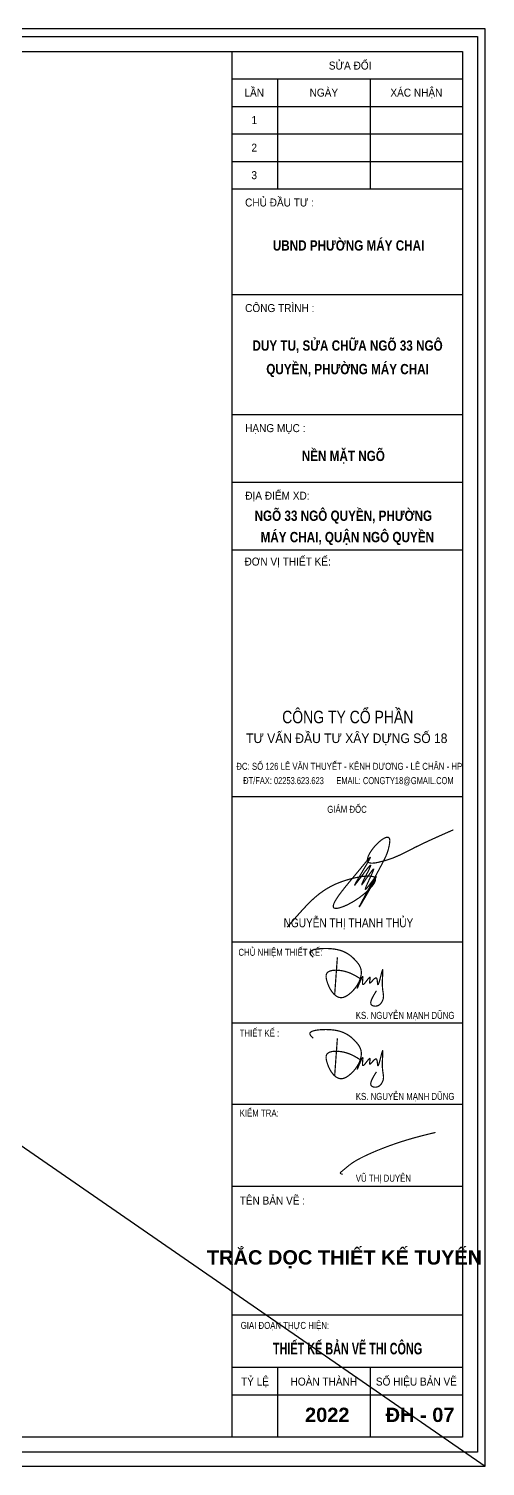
# Model space of a CAD drawing. Header units: inches. Extents: x -58 to 768, y -530 to 197.
# Drawn here: x 587.6 to 663.1, y -40.8 to 196.8 of the extents above; entities that cross this region are included whole.
import ezdxf
from ezdxf.enums import TextEntityAlignment as Align

# ---------------------------------------------------------------- set-up
doc = ezdxf.new("R2010")
doc.units = ezdxf.units.IN
doc.header["$MEASUREMENT"] = 0
for name, color, linetype in [('BT7-THAY', 7, 'Continuous'), ('ENTTNTHIETKE1', 2, 'Continuous'), ('GHICHU', 7, 'Continuous'), ('KHUNGTEN', 5, 'Continuous'), ('T.bao', 6, 'Continuous'), ('thep', 2, 'Continuous'), ('TXT', 5, 'Continuous')]:
    doc.layers.add(name, color=color, linetype=linetype)
for name, color, linetype, lineweight in [('ISO', 153, 'Continuous', 13), ('LC ISO', 160, 'Continuous', 13), ('LC Net dam 1', 30, 'Continuous', 30)]:
    doc.layers.add(name, color=color, linetype=linetype, lineweight=lineweight)
doc.layers.add('KCS_Plotter', color=11, linetype='Continuous', plot=False)
doc.styles.add('style1', font='')
doc.styles.add('T2', font='', dxfattribs={"width": 0.8})
doc.styles.add('THANG2', font='')
doc.styles.add('VnAvantH-B', font='')
doc.styles.get('style1').set_extended_font_data('.VnAvantH')
doc.styles.get('T2').set_extended_font_data('.VnArialH')
doc.styles.get('THANG2').set_extended_font_data('.VnHelvetInsH', bold=True)
doc.styles.get('VnAvantH-B').set_extended_font_data('.VnAvantH', bold=True)

# ---------------------------------------------------------------- blocks, each defined once
blk = doc.blocks.new('chu ki Miss Duyen')
at = {"layer": 'ISO', "ltscale": 2, "const_width": 40}
blk.add_lwpolyline([(842.5517968513304, 224.5242931772373), (838.3758686289402, 224.8301950237437), (836.2845564869458, 224.9884043185375), (834.1892267079893, 225.1529236591596), (832.0885400797561, 225.3258563942363), (829.9811573899278, 225.5093058723796), (827.8657394261791, 225.7053754422013), (826.8045987127334, 225.8088000579373), (825.7409469761915, 225.9161684523206), (824.6746168150094, 226.0277435439275), (823.6054408276505, 226.1437882513346), (822.5332516125709, 226.2645654931257), (821.4578817682304, 226.3903381878699), (820.3791638930961, 226.5213692541438), (819.2969305856168, 226.657921610531), (818.2110144442631, 226.8002581756009), (817.1212480674876, 226.9486418679371), (816.0274640537573, 227.1033356061089), (814.9294950015246, 227.2646023087), (813.8271735092567, 227.4327048942796), (812.7203321754059, 227.6079062814315), (811.6088035984394, 227.7904693887322), (810.4924203768132, 227.9806571347435), (809.3710151089908, 228.1787324380639), (808.2444203934283, 228.3849582172552), (807.1124688285854, 228.5995973909012), (805.9749930129292, 228.8229128775711), (804.8318255449121, 229.0551675958486), (803.6827990229976, 229.2966244643103), (802.5277460456418, 229.5475464015253), (801.3664992113117, 229.8081963260775), (800.1988911184635, 230.0788371565432), (799.0247543655569, 230.3597318114989), (797.843921551048, 230.651143209514), (796.6811180879595, 230.9469067674945), (795.4617446857301, 231.2665234855522), (794.2614852108236, 231.5907624610845), (793.056669774196, 231.9260636092222), (791.8485212992528, 232.2724393437747), (790.6382627093844, 232.6299020785737), (789.4271169279891, 232.9984642274285), (788.2163068784685, 233.3781382041707), (787.0070554842168, 233.7689364226098), (785.8005856686286, 234.1708712965701), (784.5981203551055, 234.5839552398684), (783.4008824670382, 235.0082006663288), (782.210094927832, 235.4436199897682), (781.0269806608776, 235.8902256240108), (779.8527625895731, 236.3480299828734), (778.6886636373201, 236.817045480173), (777.5359067275094, 237.2972845297336), (776.9641637020832, 237.5416167659278), (776.3957147835426, 237.7887595453722), (775.8307128373126, 238.0387144197884), (775.2693107288178, 238.2914829409128), (774.7116613234793, 238.5470666604597), (774.1579174867256, 238.8054671301652), (773.6082320839814, 239.0666859017583), (773.0627579806678, 239.330724526968), (772.5216480422168, 239.5975845575085), (771.9850551340423, 239.8672675451235), (771.45313212158, 240.1397750415272), (770.9260318702436, 240.4151085984558), (770.4039072454689, 240.6932697676457), (769.8869111126733, 240.9742601007965), (769.3751963372852, 241.2580811496591), (768.868915784722, 241.5447344659478), (768.3682223204196, 241.8342216014062), (767.8732688097916, 242.1265441077412), (767.3842081182702, 242.4217035366964), (766.9011931112764, 242.7197014399935), (766.4243766542386, 243.0205393693614), (765.9539116125743, 243.3242188765216), (765.4899508517155, 243.6307415132105), (765.0326472370834, 243.9401088311497), (764.5821536341064, 244.2523223820681), (764.1386229082018, 244.5673837176946), (763.7022079247981, 244.8852943897509), (763.2730615493238, 245.2060559499732), (762.8513366471961, 245.5296699500905), (762.4371860838473, 245.856137941817), (762.0307627246948, 246.185461476889), (761.6322194351706, 246.5176421070355), (761.2417090806921, 246.8526813839781), (760.8593845266878, 247.1905808594529), (760.4853986385824, 247.5313420851744), (760.1199042818007, 247.8749666128788), (759.7630543217638, 248.2214559943022), (759.4150016239037, 248.5708117811519), (759.0758990536378, 248.9230355251711), (758.7458994763911, 249.2781287780817), (758.4251557575953, 249.6360930916126), (758.1138207626682, 249.9969300174853), (757.8120473570343, 250.3606411074361), (757.5199884061221, 250.7272279131867), (757.2377967753491, 251.0966919864586), (756.9656253301546, 251.4690348789954), (756.7036269359487, 251.8442581425188), (756.4519544581635, 252.2223633287504), (756.2107607622202, 252.6033519894263), (755.980198713547, 252.987225676261), (755.7604211775651, 253.373985940998), (755.5515810196994, 253.7636343353515), (755.353831105378, 254.1561724110579), (755.1673243000223, 254.5516017198388), (754.9228993052384, 255.1161388563341), (754.8286427091589, 255.3511389286141), (754.6766167006426, 255.7552263960388), (754.5360284405506, 256.1621487988159), (754.40676778946, 256.5718682497463), (754.2887246079445, 256.9843468616382), (754.1817887565885, 257.3995467472996), (754.0858500959657, 257.8174300195242), (754.000798486657, 258.23795879112), (753.9265237892432, 258.6610951748808), (753.862915864298, 259.0868012836218), (753.8098645724021, 259.5150392301366), (753.7672597741366, 259.9457711272407), (753.734991330075, 260.3789590877204), (753.7129491008018, 260.8145652243838), (753.7010229468906, 261.2525516500464), (753.6991027289223, 261.6928804774943), (753.7070783074741, 262.1355138195358), (753.724839543127, 262.5804137889791), (753.7522762964581, 263.0275424986248), (753.7892784280448, 263.4768620612667), (753.8357357984678, 263.9283345897202), (753.8915382683044, 264.381922196786), (753.9565756981356, 264.8375869952579), (754.0307379485348, 265.2952910979511), (754.113914880083, 265.7549966176521), (754.2059963533611, 266.2166656671834), (754.3068722289463, 266.6802603593314), (754.4164323674158, 267.1457428069116), (754.5345666293506, 267.6130751227174), (754.6611648753242, 268.0822194195644), (754.7961169659211, 268.5531378102387), (754.9393127617186, 269.0257924075486), (755.090642123294, 269.5001453243021), (755.2499949112243, 269.9761586733002), (755.4172609860907, 270.4537945673437), (755.5923302084702, 270.9330151192407), (755.7750924389402, 271.4137824417849), (755.9654375380851, 271.8960586477915), (756.1632553664786, 272.379805850047), (756.3684357846978, 272.8649861613667), (756.5808686533237, 273.3515616945515), (756.8004438329372, 273.8394945624095), (757.0270511841118, 274.3287468777271), (757.260580567432, 274.8192807533196), (757.5009218434716, 275.3110583019879), (757.7479648728076, 275.8040416365402), (758.0015995160247, 276.29819286977), (758.2617156336964, 276.7934741144782), (758.5282030864073, 277.2898474834801), (758.8009517347273, 277.7872750895694), (759.0798514392409, 278.285719045547), (759.3647920605254, 278.7851414642282), (759.6556634591616, 279.2855044583994), (759.9523554957232, 279.7867701408759), (760.254758030791, 280.2889006244586), (760.5627609249423, 280.7918580219484), (760.8762540387615, 281.2956044461462), (761.1951272328188, 281.8001020098527), (761.5192703676985, 282.3053128258834), (761.8485733039779, 282.8111990070247), (762.1829259022343, 283.3177226660919), (762.5222180230485, 283.8248459158785), (762.8663395269978, 284.3325308692001), (763.2151802746594, 284.8407396388429), (763.5686301266142, 285.3494343376224), (763.9265789434357, 285.8585770783393), (764.2889165857123, 286.3681299737946), (765.026317788921, 287.3883146801309), (765.7799526208692, 288.4096853590527), (766.5489399661892, 289.4319389129887), (767.3323987095027, 290.4547722443604), (768.1294477354422, 291.4778822555891), (768.9392059286329, 292.5009658490962), (769.7607921737108, 293.5237199273106), (770.5933253552976, 294.5458413926463), (771.4359243580184, 295.5670271475392), (772.2877080665166, 296.5869740943963), (773.147795365403, 297.6053791356535), (774.0153051393172, 298.621939173725), (774.8893562728845, 299.6363511110394), (775.7690676507336, 300.6483118500255), (776.6535581574935, 301.6575182930901), (777.541946677793, 302.6636673426692), (778.4333520962609, 303.666455901177), (780.2216891662065, 305.6607391546931), (781.1168585869455, 306.6516276545444), (782.0115204443646, 307.6379432730173), (782.9047936230963, 308.6193829125405), (783.7957970077659, 309.5956434755353), (784.6836494829986, 310.5664218644233), (785.5674699334304, 311.5314149816259), (786.2066991903121, 312.2288610494579), (787.3198214841832, 313.4429706930678), (788.1878126904157, 314.3894352486896), (789.050435560468, 315.3298118121675), (789.9077715171916, 316.2641974376311), (790.7599019834197, 317.1926891791954), (791.6069083819966, 318.1153840909901), (792.4488721357666, 319.0323792271301), (793.2858746675702, 319.9437716417524), (794.1179974002443, 320.8496583889792), (794.945321756637, 321.7501365229182), (795.7679291595887, 322.6453030977136), (796.5859010319364, 323.5352551674732), (797.3993187965243, 324.4200897863338), (798.2082638761931, 325.2999040084105), (799.0128176937833, 326.1747948878256), (799.8130616721428, 327.0448594787085), (800.6090772341049, 327.910194835189), (801.4009458025175, 328.7708980113748), (802.1887488002176, 329.6270660613955), (802.9725676500493, 330.4787960393805), (803.7524837748533, 331.3261849994524), (804.5285785974738, 332.169329995726), (805.3009335407478, 333.0083280823383), (806.0696300275158, 333.8432763134042), (806.8347494806258, 334.6742717430461), (807.5963733229146, 335.5014114253936), (808.3545829772265, 336.3247924145689), (809.1094598663985, 337.1445117646945), (809.8610854132748, 337.9606665298998), (810.6095410406997, 338.7733537642926), (811.35490817151, 339.582670522017), (812.0972682285537, 340.3887138571808), (812.8367026346641, 341.191580823921), (814.3071201854655, 342.7881738685901), (815.7668122066461, 344.3732260890247), (817.2164300809418, 345.9475139182177), (818.6566251910808, 347.5118137891404), (820.0880489197953, 349.0669021348076), (821.5113526498244, 350.6135553881904), (822.9271877638894, 352.1525499822819), (824.3362056447368, 353.6846623500751), (825.739057675084, 355.2106689245629), (827.1363952376705, 356.7313461387312), (828.5288697152282, 358.2474704255728), (829.9171324904892, 359.7598182180736), (831.3018349461854, 361.2691659492266), (834.0631644298082, 364.2819669594392), (839.5717604024903, 370.3057312952369), (841.5452825030079, 372.468824414711), (845.0944945374977, 376.3661403891092), (847.8672421682677, 379.4169282506482), (850.6476360439701, 382.4811081811422), (853.4356403530692, 385.5583322964449), (856.2312192840291, 388.6482527124244), (859.034337025314, 391.75052154492), (861.8449577653882, 394.8647909097926), (864.663045692716, 397.9907129228959), (867.4885649957614, 401.1279397000762), (870.3214798629815, 404.2761233571946), (873.1617544828478, 407.4349160101046), (876.0093530438207, 410.6039697746601), (878.864239734361, 413.7829367667073), (881.7263787429401, 416.9714691020999), (884.595734258015, 420.1692188967063), (887.4722704680498, 423.3758382663655), (890.3559515615125, 426.5909793269311), (893.2467417268635, 429.8142941942642), (896.1446051525672, 433.0454349842184), (899.0495060270841, 436.2840538126402), (901.9614085388821, 439.5298027953904), (904.8802768764253, 442.7823340483155), (907.8060752281744, 446.0412996872765), (910.7387677825973, 449.3063518281197), (913.6783187281508, 452.577142586706), (916.6246922533028, 455.853324078882), (919.5778525465175, 459.1345484205085), (922.5377637962556, 462.420467727432), (925.5043901909849, 465.7107341155061), (928.4776959191659, 469.0049997005917), (931.4576451692665, 472.3029165985354), (934.4442021297436, 475.604136925198), (937.4373309890652, 478.9083127964259), (940.4369959356918, 482.2150963280801), (943.4431611580912, 485.524139636007), (946.4557908447277, 488.8350948360603), (949.4748491840583, 492.1476140440936), (952.5003003645543, 495.461349375968), (955.5321085746727, 498.7759529475297), (958.5702380028815, 502.0910768746326), (961.6146528376448, 505.4063732731374), (964.6653172674232, 508.7214942588907), (967.722195480681, 512.0360919477462), (970.7852516658822, 515.3498184555574), (973.8544500114949, 518.6623258981781), (976.9297547059759, 521.9732663914692), (980.0111299377895, 525.2822920512772), (983.0985398954035, 528.5890549934556), (986.1919487672822, 531.8932073338583), (989.2913207418824, 535.1944011883388), (992.3966200076757, 538.4922886727581), (995.507810753119, 541.7865219029554), (998.6248571666802, 545.0767529947989), (1001.747723436823, 548.3626340641349), (1004.876373752009, 551.6438172268172), (1008.010772300702, 554.9199545986921), (1011.150883271366, 558.190698295628), (1014.296670852465, 561.4557004334711), (1017.448099232464, 564.7146131280751), (1020.605132599827, 567.9670884952939), (1023.76773514301, 571.2127786509809), (1026.935871050489, 574.45133571099), (1030.109504510718, 577.6824117911747), (1033.288599712163, 580.9056590073887), (1036.47312084329, 584.1207294754859), (1039.663032092561, 587.3272753113124), (1042.858297648439, 590.5249486307366), (1046.058881699391, 593.7134015496049), (1048.670473902137, 596.304144986847), (1052.475864317388, 600.0613694381973), (1055.692200977937, 603.2206784700902), (1058.913730817949, 606.3702794761775), (1062.140426231148, 609.5102382149198), (1065.372259611278, 612.6406204448067), (1068.609203352058, 615.761491924306), (1071.851229847223, 618.8729184118783), (1075.098311490503, 621.974965666006), (1078.350420675626, 625.0676994451642), (1081.607529796329, 628.1511855078279), (1084.869611246333, 631.2254896124577), (1088.136637419379, 634.2906775175361), (1091.408580709191, 637.3468149815308), (1094.685413509502, 640.3939677629169), (1097.967108214041, 643.4322016201695), (1101.253637216541, 646.4615823117565), (1104.544972910731, 649.4821755961602), (1107.84108769034, 652.4940472318413), (1111.141953949103, 655.4972629772747), (1114.447544080747, 658.4918885909428), (1117.757830479004, 661.4779898313063), (1121.072785537603, 664.4556324568475), (1124.392381650276, 667.4248822260342), (1127.716591210752, 670.3858048973416), (1131.045386612765, 673.3384662292447), (1134.378740250042, 676.2829319802113), (1137.716624516317, 679.2192679087093), (1141.059011805315, 682.1475397732283), (1144.405874510776, 685.0678133322217), (1147.757185026421, 687.9801543441718), (1151.112915745984, 690.8846285675609), (1154.473039063196, 693.7813017608423), (1157.83752737179, 696.6702396825058), (1161.206353065492, 699.5515080910118), (1164.579488538038, 702.4251727448354), (1167.956906183153, 705.2912994024591), (1171.338578394571, 708.1499538223434), (1174.724477566022, 711.0012017629706), (1178.114576091233, 713.8451089828086), (1181.50884636394, 716.6817412403325), (1184.907260777873, 719.5111642940101), (1188.309791726759, 722.3334439023165), (1191.716411604331, 725.1486458237341), (1195.12709280432, 727.9568358167162), (1198.541807720452, 730.7580796397524), (1201.960528746466, 733.5524430513105), (1205.383228276085, 736.3399918098658), (1208.809878703043, 739.1207916738858), (1212.240452421072, 741.8949084018386), (1215.674921823898, 744.6624077522138), (1219.113259305257, 747.4233554834718), (1222.555437258878, 750.1778173540806), (1226.001428078485, 752.9258591225298), (1229.45120415782, 755.6675465472799), (1232.904737890603, 758.4029453868061), (1236.362001670572, 761.1321213995834), (1239.822967891454, 763.8551403440797), (1243.287608946979, 766.5720679787701), (1246.755897230883, 769.2829700621296), (1250.227805136888, 771.9879123526334), (1253.703305058734, 774.6869606087421), (1257.182369390142, 777.3801805889452), (1260.664970524849, 780.0676380517034), (1264.151080856587, 782.749398755499), (1267.640672779082, 785.4255284587925), (1271.133718686066, 788.0960929200664), (1274.630190971267, 790.7611578977885), (1278.13006202842, 793.4207891504338), (1281.633304251256, 796.0750524364776), (1285.139890033501, 798.7240135143875), (1288.64979176889, 801.3677381426387), (1292.16298185115, 804.0062920797063), (1295.679432674016, 806.6397410840582), (1299.199116631215, 809.2681509141767), (1302.722006116477, 811.8915873285223), (1306.248073523537, 814.5101160855702), (1309.777291246119, 817.1238029438027), (1313.309631677959, 819.7327136616877), (1316.845067212787, 822.336913997693), (1320.383570244332, 824.9364697102937), (1323.925113166322, 827.531446557965), (1327.469668372494, 830.1219102991745), (1331.017208256573, 832.7079266924047), (1334.567705212296, 835.2895614961235), (1338.121131633387, 837.8668804687986), (1341.677459913575, 840.4399493689125), (1345.236662446601, 843.0088339549329), (1348.798711626187, 845.5735999853277), (1352.363579846064, 848.1343132185793), (1355.931239499965, 850.6910394131482), (1359.50166298162, 853.2438443275241), (1363.074822684761, 855.7927937201603), (1366.650691003117, 858.3379533495463), (1370.22924033042, 860.8793889741501), (1373.810443060396, 863.4171663524394), (1377.394271586782, 865.9513512428894), (1380.980698303301, 868.4820094039751), (1384.569695603692, 871.0092065941644), (1391.755291531001, 876.0534810957688), (1398.950838518547, 881.0847008154669), (1406.156115716178, 886.1033918210524), (1413.370902273738, 891.1100801803041), (1420.594977341072, 896.1052919610083), (1427.828120068025, 901.0895532309441), (1435.070109604443, 906.0633900578978), (1442.320725100166, 911.0273285096409), (1447.471467785421, 914.5444290796877), (1456.847004268042, 920.9274396657129), (1464.122419147796, 925.8640362227743), (1471.40592008398, 930.7917199361545), (1478.697436204617, 935.7105284089048), (1485.996896637731, 940.6204992440689), (1493.304230511352, 945.5216700447054), (1500.619366953502, 950.4140784138654), (1507.94223509221, 955.2977619546), (1515.272764055495, 960.1727582699459), (1522.610882971388, 965.0391049629761), (1529.956520967913, 969.8968396367345), (1537.309607173094, 974.745999894265), (1544.670070714961, 979.5866233386259), (1552.037840721532, 984.4187475728686), (1559.41284632084, 989.2424102000441), (1566.795016640906, 994.0576488232036), (1574.184280809757, 998.8645010453911), (1581.580567955418, 1003.663004469672), (1588.983807205914, 1008.453196699083), (1596.393927689274, 1013.235115336691), (1603.810858533518, 1018.008797985538), (1611.234528866677, 1022.774282248669), (1618.664867816769, 1027.531605729149), (1626.101804511825, 1032.280806030016), (1633.545268079873, 1037.021920754334), (1640.995187648932, 1041.754987505148), (1648.451492347034, 1046.480043885509), (1655.914111302198, 1051.197127498468), (1663.382973642456, 1055.906275947083), (1670.858008495827, 1060.607526834399), (1678.339144990339, 1065.300917763459), (1685.826312254019, 1069.986486337337), (1693.319439414892, 1074.664270159061), (1700.818455600984, 1079.334306831697), (1708.323289940319, 1083.99663395829), (1715.833871560924, 1088.651289141897), (1723.350129590821, 1093.298309985563), (1730.871993158038, 1097.937734092338), (1738.399391390602, 1102.569599065282), (1745.932253416537, 1107.193942507438), (1753.470508363869, 1111.810802021864), (1761.014085360621, 1116.420215211605), (1768.562913534821, 1121.022219679719), (1776.116922014495, 1125.616853029249), (1783.676039927665, 1130.204152863254), (1791.240196402359, 1134.784156784786), (1798.809320566605, 1139.356902396888), (1806.383341548422, 1143.922427302619), (1813.962188475842, 1148.480769105023), (1821.545790476888, 1153.031965407165), (1829.134076679584, 1157.576053812081), (1836.726976211958, 1162.113071922831), (1844.324418202035, 1166.643057342459), (1851.926331777839, 1171.166047674022), (1859.532646067393, 1175.682080520579), (1867.143290198728, 1180.191193485167), (1874.758193299869, 1184.693424170844), (1882.377284498838, 1189.188810180654), (1890.000492923664, 1193.677389117664), (1897.627747702369, 1198.159198584915), (1905.258977962978, 1202.634276185461), (1912.894112833521, 1207.102659522345), (1920.533081442023, 1211.564386198632), (1928.175812916506, 1216.019493817366), (1935.822236384996, 1220.468019981599), (1943.472280975519, 1224.910002294382), (1951.125875816102, 1229.345478358766), (1958.782950034773, 1233.774485777802), (1963.573826641426, 1236.541350008396), (1974.107281320685, 1242.613230317147), (1981.774485633654, 1247.022996022679), (1989.44504055327, 1251.426362440507), (1997.118940363758, 1255.823333038948), (2004.796179349341, 1260.213911286301), (2012.476751794238, 1264.598100650874), (2020.160651982682, 1268.975904600979), (2027.847874198891, 1273.347326604919), (2035.538412727092, 1277.712370131005), (2043.232261851503, 1282.071038647533), (2050.929415856353, 1286.423335622821), (2058.62986902587, 1290.769264525174), (2066.333615644267, 1295.1088288229), (2074.040649995779, 1299.442031984305), (2081.75096636462, 1303.768877477683), (2089.464559035023, 1308.089368771361), (2097.181422291203, 1312.403509333642), (2104.901550417395, 1316.711302632822), (2112.624937697812, 1321.012752137212), (2120.351578416685, 1325.307861315123), (2128.081466858232, 1329.596633634865), (2135.814597306682, 1333.879072564734), (2143.550964046259, 1338.155181573049), (2151.290561361184, 1342.424964128106), (2159.033383535683, 1346.688423698215), (2166.779424853976, 1350.945563751695), (2174.528679600295, 1355.196387756834), (2182.281142058855, 1359.440899181951), (2190.036806513886, 1363.679101495349), (2197.795667249608, 1367.910998165338), (2205.557718550248, 1372.136592660216), (2213.322954700026, 1376.355888448299), (2221.091369983173, 1380.568888997899), (2228.862958683905, 1384.775597777305), (2236.63771508645, 1388.976018254842), (2244.415633475033, 1393.170153898805), (2252.196708133877, 1397.358008177507), (2259.9809333472, 1401.539584559257), (2267.768303399236, 1405.714886512353), (2275.558812574203, 1409.883917505111), (2283.352455156328, 1414.046681005828), (2291.149225429828, 1418.203180482822), (2298.949117678934, 1422.353419404397), (2306.752126187872, 1426.497401238848), (2314.558245240856, 1430.635129454502), (2322.367469122117, 1434.766607519654), (2330.17979211588, 1438.891838902608), (2337.995208506363, 1443.010827071681), (2345.813712577798, 1447.12357549517), (2353.635298614401, 1451.230087641394), (2361.4599609004, 1455.330366978647), (2369.287693720016, 1459.424416975242), (2377.11849135748, 1463.512241099481), (2384.952348097009, 1467.593842819682), (2392.789258222827, 1471.669225604142), (2400.629216019162, 1475.738392921172), (2408.472215770234, 1479.801348239082), (2416.318251760269, 1483.858095026175), (2424.167318273492, 1487.908636750755), (2432.019409594126, 1491.952976881126), (2439.874520006393, 1495.991118885613), (2447.732643794523, 1500.023066232505), (2455.593775242731, 1504.048822390112), (2463.457908635246, 1508.068390826746), (2471.325038256291, 1512.081775010716), (2479.195158390092, 1516.08897841032), (2487.068263320867, 1520.090004493868), (2494.944347332847, 1524.084856729671), (2502.823404710252, 1528.073538586032), (2510.705429737311, 1532.056053531262), (2518.59041669824, 1536.032405033664), (2526.478359877266, 1540.00259656155), (2534.369253558616, 1543.966631583222), (2542.263092026511, 1547.924513566984), (2550.159869565174, 1551.876245981148), (2558.059580458834, 1555.821832294023), (2565.96221899171, 1559.761275973913), (2573.867779448025, 1563.694580489129), (2581.776256112007, 1567.621749307968), (2589.68764326788, 1571.542785898746), (2597.601935199862, 1575.457693729768), (2605.519126192186, 1579.366476269337), (2613.439210529068, 1583.269136985764), (2621.362182494737, 1587.165679347352), (2629.288036373411, 1591.056106822412), (2637.216766449321, 1594.940422879255), (2645.148367006688, 1598.818630986178), (2653.082832329732, 1602.690734611489), (2661.020156702685, 1606.556737223502), (2668.960334409763, 1610.416642290525), (2676.903359735195, 1614.270453280857), (2684.849226963204, 1618.118173662806), (2692.797930378012, 1621.959806904684), (2700.749464263845, 1625.795356474788), (2708.703822904925, 1629.624825841442), (2716.661000585478, 1633.448218472942), (2724.620991589731, 1637.265537837593), (2732.583790201898, 1641.076787403705), (2740.549390706212, 1644.881970639581), (2748.517787386892, 1648.681091013539), (2756.488974528162, 1652.474151993876), (2764.462946414253, 1656.261157048903), (2772.439697329381, 1660.042109646922), (2780.419221557771, 1663.817013256245), (2788.401513383647, 1667.585871345182), (2796.386567091238, 1671.348687382029), (2804.374376964763, 1675.105464835106), (2812.36493728845, 1678.856207172706), (2820.358242346516, 1682.60091786315), (2828.354286423189, 1686.339600374733), (2836.353063802697, 1690.072258175773), (2844.354568769257, 1693.798894734566), (2852.358795607095, 1697.51951351943), (2860.365738600438, 1701.234117998662), (2868.375392033508, 1704.942711640571), (2876.387750190526, 1708.64529791347), (2884.40280735572, 1712.341880285661), (2892.420557813311, 1716.032462225448), (2900.44099584753, 1719.717047201149), (2908.46411574259, 1723.395638681061), (2916.489911782723, 1727.068240133493), (2924.518378252145, 1730.734855026749), (2932.549509435092, 1734.395486829148), (2940.583299615777, 1738.050139008985), (2948.61974307843, 1741.698815034564), (2956.658834107271, 1745.341518374204), (2964.700566986528, 1748.978252496207), (2972.744936000421, 1752.609020868884), (2980.791935433175, 1756.233826960532), (2988.841559569017, 1759.852674239461), (2996.893802692168, 1763.465566173982), (3004.948659086855, 1767.072506232413), (3013.006123037296, 1770.673497883035), (3021.066188827717, 1774.268544594168), (3029.128850742345, 1777.857649834121), (3037.194103065402, 1781.440817071198), (3045.261940081113, 1785.018049773709), (3053.332356073701, 1788.589351409952), (3061.405345327388, 1792.154725448243), (3069.480902126405, 1795.714175356894), (3077.559020754965, 1799.267704604201), (3085.639695497299, 1802.815316658467), (3093.722920637632, 1806.357014988018), (3101.808690460184, 1809.892803061142), (3109.89699924918, 1813.422684346158), (3117.987841288847, 1816.946662311362), (3126.081210863405, 1820.464740425072), (3134.177102257079, 1823.976922155583), (3142.275509754094, 1827.483210971215), (3150.376427638672, 1830.98361034027), (3156.035637649591, 1833.424816788), (3166.585765045602, 1837.966773908032), (3174.694149625782, 1841.449613142613), (3182.804980010314, 1844.926697647454), (3190.91823235682, 1848.398083395165), (3199.033882822911, 1851.863826358349), (3207.151907566196, 1855.323982509603), (3215.272282744303, 1858.778607821543), (3223.394984514838, 1862.227758266767), (3231.519989035423, 1865.671489817883), (3239.64727246367, 1869.109858447489), (3247.776810957192, 1872.542920128202), (3255.908580673611, 1875.970730832618), (3264.042557770532, 1879.393346533339), (3272.178718405579, 1882.810823202977), (3280.317038736368, 1886.223216814135), (3288.457494920509, 1889.630583339414), (3296.60006311562, 1893.032978751427), (3304.74471947932, 1896.430459022769), (3312.891440169216, 1899.823080126051), (3321.04020134293, 1903.210898033867), (3329.190979158077, 1906.593968718844), (3337.34374977227, 1909.972348153562), (3345.498489343125, 1913.34609231064), (3353.655174028259, 1916.715257162679), (3361.813779985285, 1920.079898682285), (3369.974283371819, 1923.440072842066), (3378.136660345481, 1926.795835614612), (3386.300887063881, 1930.147242972547), (3394.466939684633, 1933.494350888468), (3402.634794365356, 1936.83721533497), (3410.804427263665, 1940.175892284671), (3418.975814537178, 1943.510437710174), (3427.148932343505, 1946.840907584083), (3435.323756840266, 1950.167357878992), (3451.678430535543, 1956.808423622264), (3468.039644883931, 1963.434082720829), (3484.407209146357, 1970.04478295552), (3500.780932583741, 1976.640972107176), (3517.16062445701, 1983.223097956645), (3533.546094027082, 1989.791608284751), (3549.937150554884, 1996.346950872336), (3566.33360330134, 2002.889573500237), (3582.73526152737, 2009.419923949303), (3599.141934493902, 2015.938450000351), (3615.553431461853, 2022.445599434235), (3631.969561692153, 2028.941820031796), (3648.390134445719, 2035.427559573851), (3664.814958983479, 2041.903265841262), (3681.243844566354, 2048.369386614853), (3697.676600455266, 2054.826369675458), (3714.113035911141, 2061.274662803924), (3730.552960194902, 2067.71471378109), (3746.996182567469, 2074.146970387788), (3763.44251228977, 2080.571880404859), (3779.891758622725, 2086.989891613135), (3796.343730827259, 2093.401451793463), (3812.798238164298, 2099.807008726675), (3827.872769781145, 2105.669431627561)], dxfattribs=at)
blk = doc.blocks.new('nguyen thi thanh thuy')
at = {"layer": 'ISO', "ltscale": 2, "const_width": 40}
blk.add_lwpolyline([(-2685.415614911573, -1690.129647191883, -0.006387711825327796), (-2178.13180742343, -1117.186066733804, -0.008556772323996886), (-1977.079688876169, -904.9580129476999, -0.01708654307456754), (-1769.955923066082, -707.6594192859193, -0.1020867714857203), (-833.4200797559315, -160.941065569652, -0.03983314045267379), (-269.9098513002828, -15.55995993775286, -0.02051189652895173), (-89.94627219245012, 7.949643370822741, -0.04449676375079387), (98.09850894018018, 9.247379542266572, -0.05586971998335066), (181.5764002998039, -8.19815438616206, -0.1136327092583669), (236.3986907711369, -41.54154253100933, -0.1764327857303631), (257.7745103521593, -92.26003511884119, -0.07703318635378202), (253.7095099896542, -135.0386683594261, -0.06953436479364303), (223.0035833937, -210.2993102553628, -0.0385690912841555), (166.2361785810645, -296.0265131302294, -0.0303678782569332), (56.75079252760042, -421.0794656411526, -0.08238222138480732), (-674.9659407723375, -942.1808344376477, -0.0351576739672719), (-905.3373136404989, -1034.723633579797, -0.04441047802612207), (-1025.69148063536, -1061.929973600578, -0.06694838971286224), (-1091.217255320007, -1061.780434342119, -0.1434086137412176), (-1131.991103917084, -1042.986879093471, -0.1761307612933533), (-1149.157653751055, -1006.642198730849, -0.06902399736822933), (-1148.484409164274, -973.4025026707859, -0.05988718877758245), (-1130.794457825075, -911.1391687207433, -0.03671396947064785), (-1079.213996118429, -807.3009041705373, -0.01902319565502279), (-1000.029792926565, -682.926948545828, -0.0110055392138061), (-898.0301114659233, -541.5727382226432, -0.01041990284649052), (-644.7373666038184, -222.1452989850404, 0.001355217092496474), (-75.78414498826896, 462.8039595910595, -0.03123060682789158), (69.13192476682889, 631.0376199117163, -0.1806226592220519), (82.2542784219986, 639.6935128652513, -0.6021975904721006), (83.68177215216565, 631.1680828709723, -0.05598143010997952), (56.23160969144374, 569.6770964726747, -0.0108456525414349), (-27.88819026702549, 418.3576287766045, 0.0004638814046428476), (-371.0370913073421, -160.9216700741417, 0.0232402830964437), (-439.1925006848469, -286.4639379650616, 1.627112835468642), (-436.9912147897558, -292.0763431705855, 0.04983297044156924), (-396.806350626066, -244.951028466563, 0.005495872453011003), (-91.45469757035607, 162.4703570954589, -0.01169658793718809), (25.64316924015293, 310.5538668508671, -0.05138053605919058), (81.9964410567627, 370.013661449826, -0.2885923243324203), (95.30389780931, 375.7607088691184, -0.3791063334742781), (96.5354803064547, 362.1569787674889, -0.04039432287572112), (80.06518630545179, 315.1205717171833, -0.01504291715004219), (3.833459894129192, 152.715275298222, 0.02685851943435023), (-200.3090931125626, -261.4283733145057, 0.1601727142084274), (-204.077474481106, -277.943019577353, 0.6244103099065554), (-194.7993333630438, -272.6950031027045, 0.03418824160228738), (-141.3267301818851, -204.2281905332275, -0.0153871638592885), (147.5433211834315, 199.783299718827, -0.03424496643510696), (182.5223706865509, 239.7774534692762, -0.3771714708788278), (195.2631794867775, 246.4256272056373, -0.2757426816108028), (194.8390951556939, 230.3576684304317, -0.0397052167945558), (161.7861425641895, 142.5322648590627, -0.007153819448395501), (28.69709678810614, -150.2807270411322, 0.01026931222922968), (-52.93581483035814, -335.4335201394133, 0.05920721085226087), (-80.66372458082333, -418.1763815360609, 0.4942419833753963), (-77.50365997072367, -430.8234227834582, 0.209425468193833), (-60.94513222116802, -420.7934401375023, 0.03152178926038156), (-21.61529208914726, -378.0424152531195, 0.01215117784955774), (91.59889800286328, -232.4231710515378, -0.0154116445691582), (249.4283397743566, -26.1269138243988, -0.06687741400872214), (273.5023431572481, -2.427493868031888, -1.012313483353106), (279.4143041156931, -7.665037543214567, -0.05522464445055834), (269.4221860394609, -38.07976204654915, -0.01950107877638602), (210.7782709021267, -159.367363696696, -0.008967523116585859), (2.219631521074916, -538.2614486843486, -0.005249925606387975), (-207.3326450814202, -897.9355113759193, -0.04187506417786396), (-283.9479790367041, -1017.971602489059, -0.3656950421014638), (-263.567753658499, -970.2002959128295, -0.00745899354007148), (-38.94158948051336, -543.1999073402112, 0.0008281238745071763), (491.4274282861588, 446.5664616168215, 0.01624388924532232), (597.5957984578854, 658.909516801923, 0.05880987162622174), (710.836058452478, 1008.658246351202, 0.03941309198369292), (734.1414573488146, 1174.352633909086, 0.0600035649568799), (729.9132374275796, 1241.810428823774, 0.2406458368804082), (691.735333135337, 1297.869262627453, 0.1344534825149787), (646.8129249050835, 1304.896734817023, 0.0713718938248686), (589.685708339297, 1290.693762004223, 0.0406836628021344), (523.2508296540327, 1257.882823475709, 0.05650065772282562), (335.4551332104456, 1111.655647466778, 0.07175173894040388), (64.63401457872533, 772.157534453876, 0.0457040701998433), (5.060579340584809, 641.6166042551595, 0.05857340956603672), (-11.70687277994875, 565.4595552724022, 0.1164752662122814), (-4.670936416529003, 505.1774413200983, 0.1659117462124347), (29.7634646013903, 465.9231890351293, 0.09624459231448532), (88.34806392600876, 446.4599675869467, 0.04833804333840233), (165.1452729220182, 443.0398754039124, 0.03661764179800508), (301.4872424991336, 459.7789866289895, 0.06263568094420212), (1096.849600641683, 724.3395493194257, 0.01048961300588804), (1468.923475464879, 913.2722196031937, -0.006080923740281908), (1725.272868716813, 1041.215436293714, -0.007251644751992518), (2275.080865278724, 1296.572195052006, -0.003845483321245276), (2851.881470856228, 1551.543038272408)], format="xyb", dxfattribs=at)
blk = doc.blocks.new('Nguyen Manh Dung')
at = {"layer": 'LC ISO', "const_width": 60.00000000000001}
for points in [[(-1869.728928341516, 1731.683289759661), (-1922.162535910495, 1783.015641256105), (-1969.746378375421, 1833.188677946615), (-2007.630690632242, 1881.043085025085), (-2021.419971337586, 1903.738516582918), (-2029.764589504179, 1922.067544484671), (-2035.873060979735, 1945.98495701635), (-2036.269714882248, 1965.441529285206), (-2032.366765236584, 1983.813290715756), (-2024.374771154035, 2001.124156565857), (-2012.504291745863, 2017.398042093308), (-1996.965886123362, 2032.658862555996), (-1955.727532680539, 2060.236969318372), (-1902.344183715846, 2084.04979891573), (-1838.500312119562, 2104.288673410701), (-1765.880390781967, 2121.144914866061), (-1686.168892593356, 2134.809845344556), (-1601.050290444007, 2145.474786908817), (-1512.209057224201, 2153.331061621589), (-1330.096589134366, 2161.382898743541), (-1221.672783659189, 2161.816835797115), (-1153.158687390693, 2160.481188357619), (-1069.392853667843, 2157.007312254471), (-988.7782973011781, 2151.551879454797), (-911.1937436507433, 2144.127017257284), (-836.5179180766136, 2134.744852960735), (-695.4073525974381, 2110.157127265396), (-564.4764037440764, 2077.885720758743), (-442.7548743969382, 2038.027651830766), (-329.2725674364774, 1990.679938871399), (-223.0592857431329, 1935.939600270576), (-123.1448321973003, 1873.903654418347), (-28.55900967944763, 1804.669119704617), (61.66837893002958, 1728.333014519347), (148.5075307506777, 1644.9923572525), (256.4252114786505, 1528.066364235347), (315.2927801490296, 1457.675122051689), (354.1756074132136, 1406.582022042639), (390.0544778591866, 1353.771661371822), (421.8168289675523, 1299.235227083191), (437.0850405980891, 1268.594105351207), (469.2102879045997, 1185.054294839312), (484.4997209334397, 1125.689124422628), (494.4372977938765, 1065.069506612592), (499.2217836376512, 1003.3933784213), (499.0519436165487, 940.8586768607929), (494.126542882339, 877.6633389431954), (484.6443465867924, 814.0053016804595), (470.8041198816936, 750.0825020847697), (452.8046279187838, 686.0928771681356), (430.8446358498622, 622.2343639426254), (405.1229088266846, 558.7048994203069), (375.8382120010356, 495.70242061319), (307.3749695493752, 372.0701681930659), (227.0450297090283, 252.9211027786805), (136.4385136942001, 139.838720466636), (37.14554271903762, 34.40651735338906), (-37.14554271902307, -34.40651735338906), (-124.5322464817582, -105.5304265790182), (-180.8353653272643, -145.4315137419762), (-237.8459442791063, -180.6759986736142), (-295.2604198693007, -210.4653029957117), (-352.7752286297909, -234.0008483299898), (-410.0868070925644, -250.4840562983154), (-483.147742268091, -260.0344962941163), (-522.8958212351426, -259.1793098252529), (-577.902990308532, -250.7499132866942), (-631.7722277836729, -234.3601206788007), (-684.363316791234, -210.5472452761169), (-735.5360404618841, -179.8486003532453), (-785.150181926263, -142.801499184643), (-833.0655243150541, -99.9432550449128), (-879.1418507588824, -51.81118120859901), (-923.2389443884458, 1.057409049812122), (-965.2165883343696, 58.12520245568885), (-1004.934565727337, 118.854885734545), (-1042.252659697988, 182.7091456118069), (-1077.030653377005, 249.1506688129593), (-1138.405472382728, 387.6462520886416), (-1194.493617243657, 552.226006285855), (-1207.839172332271, 601.3194833181769), (-1223.439774040919, 671.4279647438234), (-1233.280871525945, 739.0700773123972), (-1235.897632044376, 802.9435064599238), (-1229.825222853251, 861.7459376223997), (-1211.431169503048, 918.8709873004555), (-1186.091650538059, 959.145681345326), (-1147.988720870475, 996.7362014492828), (-1100.579318182514, 1027.413122971295), (-1045.153156864748, 1051.643221059247), (-982.99995130772, 1069.893270861081), (-915.4094159020024, 1082.630047524624), (-843.6712650381523, 1090.32032619782), (-769.075213106742, 1093.430882028464), (-692.9109744983289, 1092.428490164559), (-616.4682636034559, 1087.779925753872), (-517.0215417902509, 1076.810406354125), (-467.8315157085599, 1069.395261987534), (-329.0676351868024, 1041.059315184495), (-199.4343306577211, 1004.122019457325), (-77.6272341223812, 959.8121389379812), (37.65802241818164, 909.3584377585357), (147.7258069629315, 853.9896800510323), (253.8804875108181, 794.9346299473982), (459.668008611814, 670.6807090801158)], [(-813.7915321025648, -118.0410675712774), (-801.6962854250742, 49.55271125781292), (-789.6010387475981, 217.1464900868741), (-777.505792070122, 384.7402689159353), (-765.4105453926459, 552.3340477449965), (-753.3152987151552, 719.9278265740577), (-741.2200520376791, 887.521605403148), (-729.124805360203, 1055.11538423218), (-717.0295586827124, 1222.70916306127), (-704.9343120052363, 1390.302941890302), (-692.8390653277602, 1557.896720719364), (-680.7438186502841, 1725.490499548425)], [(476.7130083223747, 775.0558250177273), (449.0734589698259, 689.2690933176636), (422.0685907564621, 605.2770122377697), (409.0024999329471, 564.5147939991875), (396.3330848214246, 524.8742323982733), (384.1396805642726, 486.5796587624209), (372.5016223038983, 449.8554044192861), (361.49824518268, 414.9258006962918), (351.2088843430392, 382.0151789210358), (341.7128749273543, 351.3478704209701), (333.0895520780177, 323.1482065236632), (325.4182509374514, 297.6405185566546), (318.7783066480188, 275.0491378474253), (313.2490543521417, 255.5983957235148), (308.9098291921982, 239.5126235124626), (305.8399663105956, 227.0161525417207), (304.1188008497265, 218.3333141389157), (303.8256679519982, 213.688439631529), (305.0399027597741, 213.3058603470417), (306.2370752852439, 214.783034953216), (307.8408404154907, 217.4099076129933), (309.8611150433135, 221.2145197422506), (312.7775792779867, 227.2214175650006), (315.1880346570397, 232.4605206597917), (318.4896430538065, 239.8822343620559), (326.2764792817761, 258.0299488759338), (335.5070929891517, 280.1595941898267), (346.02022605612, 305.7626278886892), (357.6546203629114, 334.3305075575336), (370.2490177897271, 365.3546907813725), (383.6421602167684, 398.3266351451894), (397.6727895242657, 432.7377982340258), (427.0014763013896, 503.8436109266331), (456.9450131627818, 574.6037895393238), (471.7442050756072, 608.5829100281553), (486.2133351501252, 640.9499947520235), (500.1911452665372, 671.1965012959117), (513.5163773050735, 698.8138872448035), (526.027773145921, 723.2936101837404), (537.5640746693098, 744.1271276976768), (547.9640237554268, 760.8058973716543), (552.687472972073, 767.4283322639385), (557.0663622844877, 772.8213767906273), (561.0805344276887, 776.9214631498471), (564.7098321367084, 779.6650235396664), (567.9340981465648, 780.98849015827), (570.7331751922902, 780.8282952037553), (573.0869060089026, 779.1208708742488), (574.9751333314489, 775.8026493678772), (576.2407544497692, 771.4761536903243), (577.2892582641216, 764.1234250466077), (577.7461926886463, 755.8467001989047), (577.79232178854, 746.1058806706424), (577.4714476167428, 735.026909704422), (576.827372226151, 722.735730542845), (574.7448260001693, 695.0205206041428), (571.8950995338819, 663.9677967952885), (568.6286092505179, 630.5851050571509), (565.295771573321, 595.8799913305702), (559.832719730417, 526.5326816753804), (558.4033384112263, 493.9055776284513), (558.3092753911915, 463.9862353564095), (559.9009470935562, 437.7822008000658), (561.438438597921, 426.3882820218132), (563.528769941593, 416.3010199002892), (566.2157431774976, 407.6463576781243), (569.5431603585312, 400.5502385979198), (573.55482353759, 395.1386059022479), (579.8020904628793, 390.8533504332154), (583.8007045702543, 389.8583992171189), (590.0583129791776, 390.0729052187962), (597.0218050513649, 392.071959748966), (604.6452677606721, 395.7456603781757), (612.8827880809258, 400.9841046770307), (621.6884529859963, 407.6773902161949), (631.0163494497101, 415.7156145661866), (640.8205644459376, 424.9888752976403), (661.6742979312985, 446.8008961873566), (683.8823492328665, 472.2342334500427), (707.0774141414295, 500.4096676505433), (730.8921884477895, 530.4479793536448), (778.9116484169936, 592.5963575267087), (802.381725661442, 622.947985126244), (825.0022954668239, 651.6456124874967), (846.4060536239413, 677.8100201752823), (866.225695923582, 700.561988754358), (875.4266910614679, 710.3835523046291), (884.0939181565336, 719.0222987895104), (892.1814641826204, 726.3683257796074), (899.643416113584, 732.3117308454966), (906.43386092328, 736.7426115578128), (912.5068855855352, 739.5510654871323), (917.8165770742053, 740.6271902040899), (922.3170223631605, 739.8610832792328), (925.962308426213, 737.1428422831668), (928.7125350153219, 732.3471156664164), (930.5271981556725, 725.464256054911), (931.4964059949125, 716.6092670538492), (931.7100373904541, 706.0137173077528), (931.2639839782496, 693.8937263420521), (930.2541373942076, 680.4654136822646), (928.776389274266, 665.9448988538206), (924.8007549704344, 634.4917407927715), (920.1042141542275, 601.2632083625504), (915.4538999131037, 567.9882577668614), (911.6169453345065, 536.395845209292), (910.2432070084906, 521.7708895084652), (909.3604835058941, 508.2149268935755), (909.0646664626838, 495.9440768899949), (909.4516475147539, 485.1744590232702), (910.617318298071, 476.1221928188315), (912.657570448544, 469.0033978021092), (914.4711059523979, 465.555198142989), (919.6817781205609, 461.2809297659405), (924.6519130051456, 460.6253808979382), (930.5212230797188, 461.9225442632305), (937.2334006141755, 465.030170807484), (944.7321378783381, 469.806011476423), (952.9611271420727, 476.107817215714), (961.864060675216, 483.7933389710233), (971.3846307476197, 492.7203276881046), (981.466529629135, 502.746534312595), (1003.089082898892, 525.5276050666143), (1026.281258643285, 550.9985587986157), (1075.57263019112, 605.4581454585859), (1100.770902312142, 632.1707935175946), (1125.736949542974, 657.0213548166648), (1150.020310042382, 678.871836921302), (1161.765213442428, 688.3164256399177), (1173.170521969165, 696.5842473970115), (1184.179927892445, 703.5330531382206), (1194.737123482118, 709.0205938092986), (1204.785801008038, 712.9046203558537), (1214.26965274004, 715.0428837236686), (1223.132370947991, 715.2931348583516), (1227.77993534274, 714.5609878314863), (1238.815980292333, 709.7076648584189), (1245.65779664382, 704.007033714428), (1251.881633579382, 696.5669855193555), (1257.524674391912, 687.5390223215654), (1262.624102374321, 677.0746461695962), (1267.217100819456, 665.3253591117827), (1275.032542269531, 638.5780604723113), (1281.268465085246, 608.5091427905572), (1286.222335609709, 576.3306224537519), (1290.191620186029, 543.2545158493012), (1293.473785157286, 510.492839364495), (1296.366296866618, 479.257609386681), (1299.166621657088, 450.7608423031197), (1302.172225871836, 426.2145545012172), (1303.844965995537, 415.8015954518778), (1306.105837693613, 405.0821418979758), (1307.712712773879, 399.4376032641594), (1309.947422328885, 393.6327305052982), (1312.377739628937, 389.3678876597114), (1314.996623513871, 386.5944731940253), (1317.797032823495, 385.2638855748082), (1320.771926397661, 385.3275232686283), (1323.914263076193, 386.7367847420828), (1327.217001698911, 389.4430684617691), (1330.673101105654, 393.3977728942264), (1334.275520136245, 398.5522965060809), (1341.891152428318, 412.2663951341965), (1350.007569293753, 430.196552078778), (1358.568441451207, 451.9539550724876), (1367.517439619303, 477.1497918479581), (1376.798234516682, 505.3952501378808), (1386.354496861997, 536.3015176748304), (1396.129897373874, 569.4797821914981), (1406.068106770952, 604.541231420546), (1426.20763509527, 678.7584349463432), (1465.961909986479, 832.6833187828743), (1475.462561701876, 870.0403175126849), (1484.67538805159, 906.1700028160267), (1493.544059754247, 940.6835624255909), (1502.012247528502, 973.1921840740397), (1510.023622092995, 1003.307055494006), (1517.521854166363, 1030.639364418123), (1524.450614467234, 1054.800298579052), (1530.753573714246, 1075.401045709426), (1537.527428719739, 1095.183791088624), (1541.264418215753, 1104.411491523482), (1545.43574973433, 1112.489086379341), (1548.929561752913, 1116.467498763042), (1551.787198555787, 1116.529701375621), (1554.050004427176, 1112.858666918226), (1555.75932365132, 1105.637368091891), (1556.956500512446, 1095.048777597825), (1557.682879294836, 1081.275868137032), (1557.979804282702, 1064.501612410633), (1557.888619760299, 1044.908983119749), (1557.45067001188, 1022.6809529655), (1556.707299321657, 998.0004946489207), (1555.699851973899, 971.0505808711896), (1554.469672252846, 942.0141843333404), (1553.058104442738, 911.074277736494), (1551.506492827815, 878.4138337817712), (1549.856181692317, 844.215825170264), (1546.424837996601, 771.939004781234), (1543.094827629524, 695.7075981782546), (1540.196904865021, 616.9853869701183), (1538.061823977056, 537.2361527656176), (1537.020339239549, 457.923677173545), (1537.403204926464, 380.5117418027221), (1539.541175311751, 306.4641282619705), (1541.066579788938, 276.2961497981887), (1543.734782433297, 237.1792854721862), (1546.56446988009, 204.4747928979777), (1549.782127704166, 172.9695367896784), (1557.067132389871, 113.2518548010994), (1564.961352301703, 57.41648116694705), (1572.836343250965, 4.853657547690091), (1580.06366104896, -45.04637439614453), (1586.014861506992, -92.89337300405896), (1590.061500436364, -139.2970966155262), (1591.575133648366, -184.8673035701067), (1589.927316954301, -230.2137522072153), (1584.489606165458, -275.9462008664123), (1580.153151676539, -299.1477246853901), (1573.10946893123, -328.4316425721481), (1567.858750518077, -346.585355783769), (1559.811658952705, -370.7944960458117), (1550.502931969881, -395.1425785597676), (1539.943431051826, -419.4697938465542), (1528.144017680694, -443.6163324269728), (1515.115553338692, -467.4223848219408), (1500.868899507986, -490.7281415523175), (1485.414917670787, -513.3737931389041), (1468.764469309259, -535.19953010256), (1450.928415905597, -556.0455429641443), (1431.917618941996, -575.7520222445164), (1411.742939900621, -594.1591584645357), (1390.415240263683, -611.1071421450615), (1367.945381513346, -626.436163806924), (1344.344225131805, -639.9864139709825), (1319.622632601255, -651.5980831580964), (1288.283497666751, -662.8107350649516), (1266.893114561724, -668.3864875617), (1239.208978274793, -673.435661333715), (1211.129965737418, -676.3407128264225), (1183.047555978133, -677.1838339686947), (1155.353228025459, -676.0472166894615), (1128.438460907884, -673.0130529175658), (1102.69473365396, -668.1635345819959), (1078.513525292175, -661.5808536115655), (1056.286314851051, -653.3472019352048), (1039.061751557892, -645.0246072300506), (1019.139926789838, -632.2481226421514), (1004.451996325646, -619.5119562084583), (992.2485436862044, -605.3876694912178), (982.4375511742983, -589.9266743527696), (974.9270010926848, -573.1803826554824), (969.6248757441645, -555.2002062616666), (966.4391574315378, -536.0375570337201), (965.2778284575907, -515.7438468340115), (966.0488711250946, -494.3704875248513), (968.6602677368501, -471.9688909686083), (973.0200005956431, -448.5904690276511), (979.0360520042595, -424.2866335642902), (986.6164042654855, -399.1087964409526), (995.6690396821068, -373.1083695198904), (1006.101940556924, -346.3367646635888), (1017.823089192694, -318.8453937343002), (1030.740467892247, -290.6856685943931), (1059.79584469377, -232.5668031322275), (1092.531929383782, -172.3914631758962), (1128.212580384599, -110.5709436242323), (1166.101656118524, -47.51653937606898), (1245.560515474848, 80.64874361439433)]]:
    blk.add_lwpolyline(points, dxfattribs=at)
blk = doc.blocks.new('khung vpn')
at = {"layer": 'Defpoints'}
for p, q in [((52556.45964432618, -4195.445519303803), (52498.75819758818, -4195.445519303803)), ((52556.45964432618, -4235.275694307393), (52556.45964432618, -4195.445519303803)), ((52498.75819758818, -4235.275694307393), (52556.45964432618, -4235.275694307393))]:
    blk.add_line(p, q, dxfattribs=at)
at = {"layer": 'KHUNGTEN'}
blk.add_lwpolyline([(52556.24304850244, -4234.884980830777), (52502.04792260095, -4234.884980830777), (52502.04792260095, -4195.662115130224), (52556.24304850244, -4195.662115130224)], close=True, dxfattribs=at)
at = {"layer": 'T.bao'}
for p, q in [((52549.44289181817, -4196.835486807197), (52555.83215303945, -4196.835486807197)), ((52550.70276760024, -4196.835486807197), (52550.70276760024, -4199.88539166286)), ((52553.26746031984, -4196.835486807197), (52553.26746031984, -4199.88539166286)), ((52549.44289181817, -4197.597963021079), (52555.83215303945, -4197.597963021079)), ((52549.44289181817, -4198.360439235052), (52555.83215303945, -4198.360439235052)), ((52549.44289181817, -4199.122915448978), (52555.83215303945, -4199.122915448978)), ((52549.44289181817, -4222.986925725188), (52555.83215303945, -4222.986925725188)), ((52549.44289181817, -4225.240586002756), (52555.83215303945, -4225.240586002756)), ((52549.44289181817, -4227.516493724237), (52555.83215303945, -4227.516493724237)), ((52549.44289181817, -4232.533692328487), (52555.83215303945, -4232.533692328487)), ((52550.70276760024, -4232.533692328487), (52550.70276760024, -4234.474085367845)), ((52553.26746031984, -4232.533692328487), (52553.26746031984, -4234.474085367845)), ((52549.44289181817, -4233.29616854246), (52555.83215303945, -4233.29616854246))]:
    blk.add_line(p, q, dxfattribs=at)
at = {"layer": 'thep'}
for p, q in [((52549.44289181817, -4199.88539166286), (52555.83215303945, -4199.88539166286)), ((52549.44289181817, -4202.810375340749), (52555.83215303945, -4202.810375340749)), ((52549.44289181817, -4206.13754427426), (52555.83215303945, -4206.13754427426)), ((52549.44289181817, -4208.009076799373), (52555.83215303945, -4208.009076799373)), ((52549.44289181817, -4209.880609324487), (52555.83215303945, -4209.880609324487)), ((52549.44289181817, -4216.72111021527), (52555.83215303945, -4216.72111021527)), ((52549.44289181817, -4220.74143934323), (52555.83215303945, -4220.74143934323)), ((52549.44289181817, -4231.082536705645), (52555.83215303945, -4231.082536705645))]:
    blk.add_line(p, q, dxfattribs=at)
for points in [[(52555.83215303945, -4234.474085367845), (52502.45881806394, -4234.474085367845), (52502.45881806394, -4196.073010593269), (52555.83215303945, -4196.073010593269)], [(52555.83215303945, -4196.073010593269), (52555.83215303945, -4234.474085367845), (52549.44289181817, -4234.474085367845), (52549.44289181817, -4196.073010593269)]]:
    blk.add_lwpolyline(points, close=True, dxfattribs=at)
at = {"layer": 'TXT', "linetype": 'Continuous'}
blk.add_line((52555.83215303945, -4196.073010593269), (52555.83215303945, -4234.474085367845), dxfattribs=at)
at = {"layer": 'ISO', "xscale": 0.0007999999999999995, "yscale": 0.0007999999999999995, "zscale": 0.0007999999999999995, "rotation": 352.0676215534355}
blk.add_blockref('chu ki Miss Duyen', (52551.81597957836, -4227.273029645243), dxfattribs=at)
at = {"layer": 'LC Net dam 1'}
for name, p, xscale, yscale, zscale in [('nguyen thi thanh thuy', (52553.20210380519, -4218.933588460986), 0.0008320000000000002, 0.0008320000000000002, 0.0008320000000000002), ('Nguyen Manh Dung', (52552.74220943145, -4222.146764685232), 0.0005625000000000002, 0.0005625000000000002, 0.0005625000000000002), ('Nguyen Manh Dung', (52552.74220943145, -4224.39225106719), 0.0005625000000000002, 0.0005625000000000002, 0.0005625000000000002)]:
    blk.add_blockref(name, p, dxfattribs=dict(at, xscale=xscale, yscale=yscale, zscale=zscale))
at = {"layer": 'BT7-THAY', "linetype": 'ByBlock', "style": 'VnAvantH-B'}
for s, height, width, p in [('ubnd ph\xadêng m¸y chai', 0.2851237116029671, 0.8500000011222866, (52552.6695148174, -4201.592412668494)), ('nÒn mÆt ngâ', 0.2851237116029671, 0.8500000011222866, (52552.52450194196, -4207.423511410011)), ('ngâ 33 ng« quyÒn, PH¦êNG', 0.2851237116029671, 0.8500000011222866, (52552.52450194196, -4209.081643928986)), ('m¸y chai, quËn ng« quyÒn', 0.2851237116029671, 0.8500000011222866, (52552.63446091265, -4209.672588918063)), ('thiÕt kÕ b¶n vÏ thi c«ng', 0.3207641755530889, 0.7000000012401753, (52552.64303810366, -4232.176612452314))]:
    blk.add_text(s, height=height, dxfattribs=dict(at, width=width)).set_placement(p, align=Align.CENTER)
at = {"layer": 'BT7-THAY', "insert": (52552.64253074035, -4204.080975829308), "char_height": 0.2851237116029671, "width": 6.524099126571677, "attachment_point": 2, "line_spacing_factor": 1.372150999519948, "style": 'VnAvantH-B'}
blk.add_mtext('{\\W0.85;duy tu, söa ch÷a NGâ 33 ng« quyÒn, PH¦êNG m¸y chai}', dxfattribs=at)
at = {"layer": 'TXT', "linetype": 'Continuous'}
for s, height, style, width, p in [('söa ®æi', 0.221811262235822, 'T2', 0.9, (52552.71293216425, -4196.577089066705)), ('lÇn', 0.221811262235822, 'T2', 0.9, (52550.05448000691, -4197.326304958766)), ('ngµy', 0.221811262235822, 'T2', 0.9, (52551.98511396004, -4197.326304958766)), ('x¸c nhËn', 0.221811262235822, 'T2', 0.9, (52554.54980667964, -4197.326304958766)), ('1', 0.221811262235822, 'T2', 0.9, (52550.05448000691, -4198.088781172693)), ('2', 0.221811262235822, 'T2', 0.9, (52550.05448000691, -4198.85125738662)), ('3', 0.221811262235822, 'T2', 0.9, (52550.05448000691, -4199.613733600548)), ('c«ng ty cæ phÇn', 0.346580097243472, 'T2', 0.8, (52552.64821081804, -4214.688684279779)), ('®c: sè 126 lª v¨n thuyÕt - kªnh d\xad¬ng - lª ch©n - hp', 0.1940848544563443, 'T2', 0.8, (52552.68916620999, -4215.979650581708)), ('§T/fax: 02253.623.623      Email: Congty18@gmail.com', 0.1940848544563443, 'style1', 0.7, (52552.66567721473, -4216.375771828277)), ('nguyÔn thÞ thanh thñy', 0.2495376700152999, 'T2', 0.8, (52552.66784747568, -4220.342962820263)), ('giai ®o¹n thùc hiÖn:', 0.1940848544563443, 'T2', 0.8, (52550.90430934657, -4231.470782055649)), ('tû lÖ', 0.221811262235822, 'T2', 0.9, (52550.0760974644, -4233.041478438884)), ('hoµn thµnh', 0.221811262235822, 'T2', 0.9, (52551.98511396004, -4233.041478438884)), ('sè hiÖu b¶n vÏ', 0.221811262235822, 'T2', 0.9, (52554.54980667964, -4233.041478438884))]:
    blk.add_text(s, height=height, dxfattribs=dict(at, style=style, width=width)).set_placement(p, align=Align.CENTER)
at = {"layer": 'TXT', "linetype": 'Continuous', "style": 'T2'}
for s, height, width, p in [('chñ ®Çu t\xad :', 0.221811262235822, 0.9, (52549.8016593474, -4200.370603799054)), ('c«ng tr×nh :', 0.221811262235822, 0.9, (52549.8016593474, -4203.295587476874)), ('h¹ng môc :', 0.221811262235822, 0.9, (52549.8016593474, -4206.622756410431)), ('®Þa ®iÓm xd:', 0.221811262235822, 0.9, (52549.80643529732, -4208.494288935544)), ('®¬n vÞ thiÕt kÕ:', 0.221811262235822, 0.9, (52549.78481783982, -4210.320213736409)), ('gi¸m ®èc', 0.1940848544563443, 0.8, (52552.07928472361, -4217.171115907205)), ('chñ nhiÖm thiÕt kÕ:', 0.1940848544563443, 0.8, (52549.61652844689, -4221.132441106699)), ('ks. nguyÔn m¹nh dòng', 0.1940848544563443, 0.8, (52552.87055398952, -4222.880040675847)), ('thiÕt kÕ :', 0.1940848544563443, 0.8, (52549.65083987651, -4223.3714315874)), ('ks. nguyÔn m¹nh dòng', 0.1940848544563443, 0.8, (52552.87055398952, -4225.125527057806)), ('kiÓm tra:', 0.1940848544563443, 0.8, (52549.65083987651, -4225.587042321379)), ('vò thÞ duyªn', 0.1940848544563443, 0.8, (52552.87055398952, -4227.392212608927)), ('tªn b¶n vÏ :', 0.221811262235822, 0.9, (52549.65083987651, -4228.025783274835))]:
    blk.add_text(s, height=height, dxfattribs=dict(at, width=width)).set_placement(p)
at = {"layer": 'TXT', "linetype": 'Continuous', "style": 'T2', "width": 0.9}
blk.add_text('t\xad vÊn ®Çu t\xad x©y dùng sè 18', height=0.2661735146829865, dxfattribs=at).set_placement((52552.62071698596, -4215.09385428579), align=Align.MIDDLE)

msp = doc.modelspace()

# ---------------------------------------------------------------- linework, layer by layer
at = {"layer": 'KCS_Plotter'}
msp.add_line((318.954854640819, 196.757007135602), (663.134940150077, -40.8306947016244), dxfattribs=at)

# ---------------------------------------------------------------- block references
at = {"layer": 'ENTTNTHIETKE1', "color": 6, "xscale": 5.964898973409121, "yscale": 5.964898973409121, "zscale": 5.964898973409121}
msp.add_blockref('khung vpn', (-312830.8339770086, 25222.16564619624), dxfattribs=at)

# ---------------------------------------------------------------- texts
at = {"layer": 'GHICHU', "color": 0, "style": 'THANG2'}
for s, p in [('tr¾c däc thiÕt kÕ tuyÕn', (639.8677699498942, -7.490718279726366)), ('2022', (637.010498421557, -33.51652341964052)), ('®h - 07', (652.3537263211904, -33.51673328759477))]:
    msp.add_text(s, height=2.364909953779268, rotation=359.9992163059819, dxfattribs=at).set_placement(p, align=Align.CENTER)

doc.saveas('drawing.dxf')
